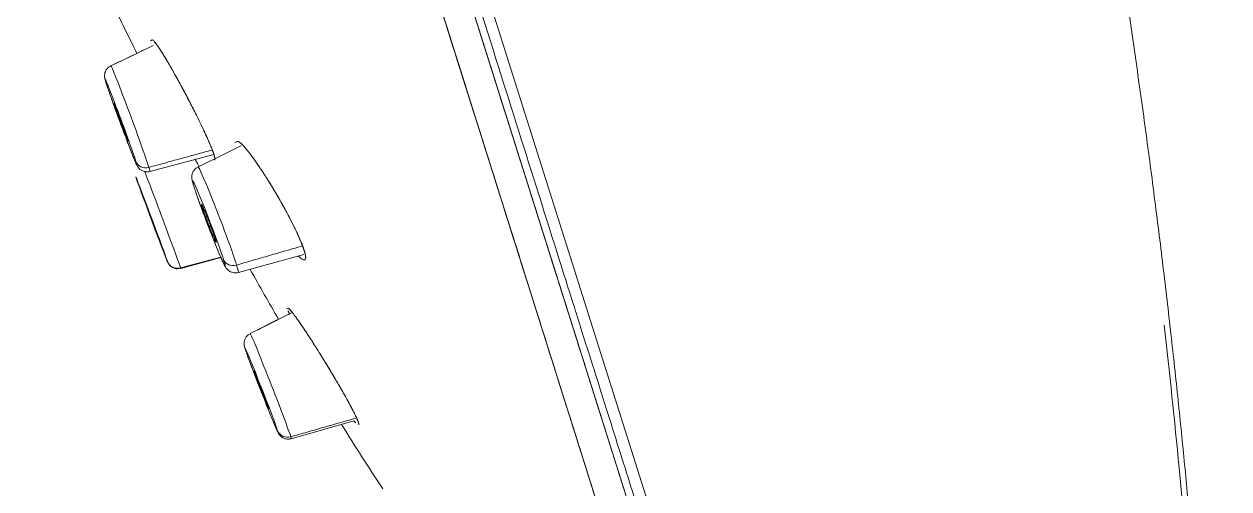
# Model space of a CAD drawing. Extents: x 6453 to 7582, y 0 to 827.
# Drawn here: x 7176.35 to 7208.94, y 447.96 to 460.53 of the extents above; entities that cross this region are included whole.
import ezdxf

# ---------------------------------------------------------------- set-up
doc = ezdxf.new("R2010")
doc.units = 0
doc.header["$LTSCALE"] = 30
doc.header["$MEASUREMENT"] = 0
doc.linetypes.add('HIDDEN2', pattern=[4.7625, 3.175, -1.5875])
doc.layers.add('1', color=7, linetype='CONTINUOUS')
doc.layers.add('2', color=1, linetype='HIDDEN2')

msp = doc.modelspace()

# ---------------------------------------------------------------- linework, layer by layer
at = {"layer": '1', "color": 7, "linetype": 'Continuous', "lineweight": 18}
for p, q in [((7160.429, 549.909), (7193.848, 443.918)), ((7176.416, 496.519), (7194.332, 439.699)), ((7193.849, 443.917), (7177.345, 496.259)), ((7176.576, 496.013), (7194.332, 439.699)), ((7179.816, 460.104), (7179.771, 460.083)), ((7179.421, 459.749), (7178.702, 459.405)), ((7178.701, 459.405), (7178.701, 459.403)), ((7182.111, 457.358), (7182.042, 457.324)), ((7179.758, 456.544), (7181.484, 457.006)), ((7181.058, 456.665), (7181.057, 456.665)), ((7180.591, 453.922), (7181.679, 454.218)), ((7182.15, 453.815), (7183.918, 454.303)), ((7183.488, 452.844), (7183.449, 452.825)), ((7183.253, 452.557), (7182.468, 452.159)), ((7182.469, 452.158), (7182.468, 452.159)), ((7183.58, 449.316), (7185.276, 449.797))]:
    msp.add_line(p, q, dxfattribs=at)
for centre, major_axis, ratio, start_param, end_param in [((7178.975, 457.88), (0.425, -1.15), 0.020028, 0.51499, 3.533807), ((7178.975, 457.88), (0.425, -1.15), 0.020028, 3.533807, 3.656582), ((7178.975, 457.88), (0.425, -1.15), 0.020028, 3.656582, 6.6754), ((7178.975, 457.88), (0.425, -1.15), 0.020028, 0.392214, 0.51499), ((7179.802, 455.256), (0.429, -1.149), 0.006831, 3.272315, 3.39509), ((7179.802, 455.256), (0.429, -1.149), 0.006831, 3.39509, 5.493499), ((7179.802, 455.256), (0.429, -1.149), 0.006831, 0.253498, 2.742183), ((7181.351, 455.143), (-0.439, 1.146), 0.034878, 0.522543, 0.649184), ((7181.351, 455.143), (-0.439, 1.146), 0.034878, 0.649184, 3.664136), ((7179.802, 455.256), (0.192, -0.515), 0.006831, 0.130722, 3.272315), ((7179.802, 455.256), (-0.192, 0.515), 0.006831, 0.130722, 3.272315), ((7181.351, 455.143), (0.439, -1.146), 0.034878, 0.649184, 1.59211), ((7181.351, 455.143), (0.439, -1.146), 0.034878, 0.522543, 0.649184), ((7179.802, 455.256), (0.429, -1.149), 0.006831, 5.93033, 6.413908), ((7179.802, 455.256), (0.429, -1.149), 0.006831, 0.130722, 0.253498), ((7182.771, 450.639), (-0.447, 1.143), 0.018054, 0.26119, 0.387831), ((7182.771, 450.639), (-0.447, 1.143), 0.018054, 0.387831, 3.402783), ((7182.771, 450.639), (0.447, -1.143), 0.018054, 0.387831, 2.715421), ((7182.771, 450.639), (0.447, -1.143), 0.018054, 0.26119, 0.387831)]:
    msp.add_ellipse(centre, major_axis=major_axis, ratio=ratio, start_param=start_param, end_param=end_param, dxfattribs=at)
at = {"layer": '1', "color": 7, "linetype": 'Continuous', "lineweight": 13}
for centre, major_axis, ratio, start_param, end_param in [((7179.23, 457.974), (0.528, -1.431), 0.020028, 0.392214, 3.147884), ((7179.657, 456.924), (-0.286, -0.09), 0.92388, 0.05236, 1.530973), ((7180.057, 455.351), (0.533, -1.429), 0.006831, 0.130722, 2.564328), ((7179.23, 457.974), (-0.528, 1.431), 0.020028, 3.139718, 3.533807), ((7181.604, 455.24), (-0.546, 1.425), 0.034878, 3.664136, 6.286981), ((7179.802, 455.256), (0.429, -1.149), 0.006831, 2.742182, 3.272315), ((7181.351, 455.143), (0.439, -1.146), 0.034878, 1.59211, 3.664136), ((7180.509, 454.222), (-0.286, -0.09), 0.991445, 0.05236, 1.530973), ((7180.057, 455.351), (-0.533, 1.429), 0.006831, 3.140932, 3.272315), ((7182.032, 454.265), (0.286, 0.09), 0.866025, 3.211406, 4.685552), ((7181.604, 455.24), (-0.546, 1.425), 0.034878, 3.138156, 3.664136), ((7183.024, 450.737), (-0.556, 1.421), 0.018054, 3.402783, 6.239343), ((7182.771, 450.639), (0.447, -1.143), 0.018054, 2.715421, 3.402783), ((7183.488, 449.645), (0.286, 0.09), 0.965926, 3.211406, 4.685552), ((7183.024, 450.737), (-0.556, 1.421), 0.018054, 3.139817, 3.402783)]:
    msp.add_ellipse(centre, major_axis=major_axis, ratio=ratio, start_param=start_param, end_param=end_param, dxfattribs=at)
at = {"layer": '1', "color": 7, "linetype": 'Continuous', "lineweight": 18}
for points, degree, knots in [([(7159.375, 553.255), (7159.375, 553.254), (7159.438, 553.053), (7159.506, 552.837), (7159.647, 552.39), (7159.792, 551.93), (7160.013, 551.23), (7160.239, 550.512), (7160.543, 549.547), (7160.854, 548.563), (7161.243, 547.33), (7161.638, 546.077), (7162.11, 544.58), (7162.587, 543.066), (7163.138, 541.318), (7163.693, 539.558), (7164.317, 537.578), (7164.942, 535.596), (7165.63, 533.414), (7166.316, 531.24), (7167.057, 528.89), (7167.791, 526.56), (7168.573, 524.081), (7169.344, 521.635), (7170.154, 519.068), (7170.948, 516.548), (7171.772, 513.934), (7172.578, 511.38), (7173.404, 508.759), (7174.208, 506.21), (7175.025, 503.619), (7175.816, 501.107), (7176.614, 498.578), (7177.402, 496.078), (7178.19, 493.579), (7179.007, 490.987), (7179.817, 488.418), (7180.652, 485.772), (7181.471, 483.175), (7182.311, 480.51), (7183.127, 477.921), (7183.961, 475.277), (7184.762, 472.737), (7185.575, 470.156), (7186.347, 467.709), (7187.127, 465.235), (7187.856, 462.924), (7188.589, 460.598), (7189.262, 458.462), (7189.936, 456.325), (7190.543, 454.4), (7191.147, 452.484), (7191.679, 450.799), (7192.205, 449.131), (7192.653, 447.707), (7193.096, 446.305), (7193.459, 445.154), (7193.666, 444.497), (7193.846, 443.926)], 2, [0, 0, 0, 0.033713, 0.033713, 0.068746, 0.068746, 0.10378, 0.10378, 0.138813, 0.138813, 0.173846, 0.173846, 0.208879, 0.208879, 0.243913, 0.243913, 0.278946, 0.278946, 0.313979, 0.313979, 0.349012, 0.349012, 0.384046, 0.384046, 0.419079, 0.419079, 0.454112, 0.454112, 0.489145, 0.489145, 0.524179, 0.524179, 0.559212, 0.559212, 0.594245, 0.594245, 0.629278, 0.629278, 0.664312, 0.664312, 0.699345, 0.699345, 0.734378, 0.734378, 0.769411, 0.769411, 0.804444, 0.804444, 0.839478, 0.839478, 0.874511, 0.874511, 0.909544, 0.909544, 0.944577, 0.944577, 0.979611, 0.979611, 1, 1, 1]), ([(7177.345, 496.259), (7178.126, 493.783), (7178.903, 491.319), (7179.704, 488.777), (7180.496, 486.267), (7181.309, 483.688), (7182.104, 481.165), (7182.919, 478.582), (7183.707, 476.081), (7184.511, 473.532), (7185.281, 471.091), (7186.061, 468.615), (7186.799, 466.274), (7187.545, 463.911), (7188.239, 461.709), (7188.936, 459.496), (7190.215, 455.442), (7190.789, 453.62), (7191.361, 451.808), (7191.862, 450.216), (7192.359, 448.641), (7192.783, 447.298), (7193.2, 445.975), (7193.542, 444.89), (7193.702, 444.381), (7193.846, 443.927)], 2, [0, 0, 0, 0.080141, 0.080141, 0.160282, 0.160282, 0.240423, 0.240423, 0.320564, 0.320564, 0.400705, 0.400705, 0.480846, 0.480846, 0.560987, 0.560987, 0.641128, 0.721269, 0.721269, 0.80141, 0.80141, 0.881552, 0.881552, 0.961693, 0.961693, 1, 1, 1]), ([(7178.456, 461.683), (7178.556, 461.474), (7178.87, 460.826), (7179.187, 460.179), (7179.405, 459.741)], 3, [0, 0, 0, 0, 0.321527, 1, 1, 1, 1]), ([(7178.456, 461.683), (7178.556, 461.474), (7178.87, 460.826), (7179.187, 460.179), (7179.405, 459.741)], 3, [0, 0, 0, 0, 0.321527, 1, 1, 1, 1]), ([(7179.816, 460.104), (7179.816, 460.104), (7179.82, 460.106), (7179.83, 460.105), (7179.853, 460.087), (7179.884, 460.053), (7179.923, 460.004), (7179.968, 459.941), (7180.02, 459.864), (7180.079, 459.773), (7180.143, 459.67), (7180.212, 459.555), (7180.285, 459.43), (7180.363, 459.295), (7180.444, 459.151), (7180.528, 458.999), (7180.614, 458.841), (7180.701, 458.679), (7180.787, 458.516), (7180.872, 458.352), (7180.954, 458.19), (7181.033, 458.032), (7181.108, 457.879), (7181.178, 457.733), (7181.243, 457.595), (7181.302, 457.467), (7181.345, 457.368), (7181.377, 457.294), (7181.398, 457.243), (7181.419, 457.194), (7181.434, 457.155), (7181.445, 457.126), (7181.453, 457.106), (7181.46, 457.085), (7181.467, 457.066), (7181.474, 457.048), (7181.48, 457.03), (7181.486, 457.013), (7181.489, 457.003), (7181.491, 456.997)], 3, [0, 0, 0, 0, 0.000035, 0.035239, 0.070461, 0.105921, 0.141664, 0.177379, 0.212851, 0.24843, 0.284468, 0.320135, 0.355932, 0.391959, 0.428113, 0.464645, 0.501489, 0.538355, 0.575184, 0.611753, 0.648406, 0.684529, 0.72073, 0.756456, 0.792103, 0.827301, 0.862523, 0.879868, 0.897178, 0.914488, 0.931834, 0.940378, 0.948907, 0.957424, 0.965936, 0.974445, 0.982956, 0.991473, 1, 1, 1, 1]), ([(7181.491, 456.997), (7181.49, 457), (7181.488, 457.005), (7181.486, 457.013), (7181.483, 457.021), (7181.48, 457.03), (7181.477, 457.039), (7181.474, 457.047), (7181.471, 457.057), (7181.467, 457.066), (7181.464, 457.075), (7181.46, 457.085), (7181.457, 457.095), (7181.453, 457.105), (7181.449, 457.116), (7181.445, 457.126), (7181.441, 457.137), (7181.432, 457.159), (7181.419, 457.193), (7181.398, 457.243), (7181.377, 457.294), (7181.346, 457.366), (7181.303, 457.463), (7181.245, 457.589), (7181.18, 457.729), (7181.112, 457.871), (7181.041, 458.015), (7180.965, 458.167), (7180.88, 458.336), (7180.798, 458.493), (7180.728, 458.628), (7180.67, 458.737), (7180.62, 458.83), (7180.573, 458.916), (7180.525, 459.004), (7180.481, 459.084), (7180.447, 459.145), (7180.426, 459.182), (7180.401, 459.227), (7180.354, 459.311), (7180.282, 459.436), (7180.206, 459.564), (7180.136, 459.681), (7180.074, 459.781), (7180.014, 459.873), (7179.964, 459.947), (7179.921, 460.007), (7179.883, 460.054), (7179.853, 460.087), (7179.83, 460.104), (7179.82, 460.106), (7179.816, 460.104), (7179.816, 460.104)], 3, [0, 0, 0, 0, 0.004206, 0.008418, 0.012637, 0.016862, 0.021095, 0.025334, 0.02958, 0.033832, 0.038092, 0.042358, 0.046631, 0.05091, 0.055197, 0.05949, 0.06379, 0.068096, 0.085444, 0.102786, 0.120123, 0.137454, 0.17116, 0.205985, 0.242308, 0.279223, 0.31049, 0.344841, 0.384331, 0.42474, 0.45043, 0.474996, 0.498443, 0.514642, 0.534807, 0.560289, 0.571832, 0.579648, 0.587793, 0.605111, 0.644005, 0.687989, 0.71545, 0.754243, 0.792358, 0.826413, 0.858222, 0.894738, 0.930839, 0.965564, 0.999358, 1, 1, 1, 1]), ([(7181.491, 456.997), (7181.49, 457), (7181.488, 457.005), (7181.486, 457.013), (7181.483, 457.021), (7181.48, 457.03), (7181.477, 457.039), (7181.474, 457.047), (7181.471, 457.057), (7181.467, 457.066), (7181.464, 457.075), (7181.46, 457.085), (7181.457, 457.095), (7181.453, 457.105), (7181.449, 457.116), (7181.445, 457.126), (7181.441, 457.137), (7181.432, 457.159), (7181.419, 457.193), (7181.398, 457.243), (7181.377, 457.294), (7181.346, 457.366), (7181.303, 457.463), (7181.245, 457.589), (7181.18, 457.729), (7181.112, 457.871), (7181.041, 458.015), (7180.965, 458.167), (7180.88, 458.336), (7180.798, 458.493), (7180.728, 458.628), (7180.67, 458.737), (7180.62, 458.83), (7180.573, 458.916), (7180.525, 459.004), (7180.481, 459.084), (7180.447, 459.145), (7180.426, 459.182), (7180.401, 459.227), (7180.354, 459.311), (7180.282, 459.436), (7180.206, 459.564), (7180.136, 459.681), (7180.074, 459.781), (7180.014, 459.873), (7179.964, 459.947), (7179.921, 460.007), (7179.883, 460.054), (7179.853, 460.087), (7179.83, 460.104), (7179.82, 460.106), (7179.816, 460.104), (7179.816, 460.104)], 3, [0, 0, 0, 0, 0.004206, 0.008418, 0.012637, 0.016862, 0.021095, 0.025334, 0.02958, 0.033832, 0.038092, 0.042358, 0.046631, 0.05091, 0.055197, 0.05949, 0.06379, 0.068096, 0.085444, 0.102786, 0.120123, 0.137454, 0.17116, 0.205985, 0.242308, 0.279223, 0.31049, 0.344841, 0.384331, 0.42474, 0.45043, 0.474996, 0.498443, 0.514642, 0.534807, 0.560289, 0.571832, 0.579648, 0.587793, 0.605111, 0.644005, 0.687989, 0.71545, 0.754243, 0.792358, 0.826413, 0.858222, 0.894738, 0.930839, 0.965564, 0.999358, 1, 1, 1, 1]), ([(7179.816, 460.104), (7179.816, 460.104), (7179.82, 460.106), (7179.83, 460.105), (7179.853, 460.087), (7179.884, 460.053), (7179.923, 460.004), (7179.968, 459.941), (7180.02, 459.864), (7180.079, 459.773), (7180.143, 459.67), (7180.212, 459.555), (7180.285, 459.43), (7180.363, 459.295), (7180.444, 459.151), (7180.528, 458.999), (7180.614, 458.841), (7180.701, 458.679), (7180.787, 458.516), (7180.872, 458.352), (7180.954, 458.19), (7181.033, 458.032), (7181.108, 457.879), (7181.178, 457.733), (7181.243, 457.595), (7181.302, 457.467), (7181.345, 457.368), (7181.377, 457.294), (7181.398, 457.243), (7181.419, 457.194), (7181.434, 457.155), (7181.445, 457.126), (7181.453, 457.106), (7181.46, 457.085), (7181.467, 457.066), (7181.474, 457.048), (7181.48, 457.03), (7181.486, 457.013), (7181.489, 457.003), (7181.491, 456.997)], 3, [0, 0, 0, 0, 0.00034, 0.035533, 0.070744, 0.106193, 0.141926, 0.177629, 0.213091, 0.248659, 0.284686, 0.320343, 0.356129, 0.392144, 0.428287, 0.464808, 0.501641, 0.538496, 0.575313, 0.611871, 0.648513, 0.684625, 0.720815, 0.75653, 0.792166, 0.827354, 0.862564, 0.879905, 0.897209, 0.914514, 0.931855, 0.940396, 0.948922, 0.957437, 0.965946, 0.974452, 0.982961, 0.991475, 1, 1, 1, 1]), ([(7178.702, 459.4), (7178.686, 459.394), (7178.641, 459.374), (7178.589, 459.317), (7178.55, 459.247), (7178.533, 459.184), (7178.53, 459.132), (7178.532, 459.097), (7178.536, 459.07), (7178.544, 459.036), (7178.553, 459.004), (7178.564, 458.968), (7178.568, 458.954)], 3, [0, 0, 0, 0, 0.065866, 0.185631, 0.284375, 0.368615, 0.438491, 0.493371, 0.548205, 0.633757, 0.856925, 1, 1, 1, 1]), ([(7178.568, 458.954), (7178.579, 458.921), (7178.604, 458.844), (7178.64, 458.74), (7178.66, 458.681)], 3, [0, 0, 0, 0, 0.488237, 1, 1, 1, 1]), ([(7178.614, 458.817), (7178.643, 458.729), (7178.715, 458.523), (7178.843, 458.168), (7178.923, 457.948), (7178.951, 457.873)], 3, [0, 0, 0, 0, 0.38886, 0.795728, 1, 1, 1, 1]), ([(7179.142, 457.361), (7179.158, 457.321), (7179.179, 457.266), (7179.198, 457.218), (7179.203, 457.203)], 3, [0, 0, 0, 0, 0.681983, 1, 1, 1, 1]), ([(7179.155, 457.328), (7179.165, 457.301), (7179.224, 457.148), (7179.319, 456.905), (7179.378, 456.764), (7179.406, 456.707), (7179.423, 456.676), (7179.447, 456.642), (7179.491, 456.597), (7179.56, 456.554), (7179.655, 456.529), (7179.722, 456.534), (7179.758, 456.544)], 3, [0, 0, 0, 0, 0.059478, 0.345219, 0.637095, 0.716112, 0.753571, 0.784897, 0.823764, 0.875352, 0.93455, 1, 1, 1, 1]), ([(7183.929, 454.409), (7183.928, 454.412), (7183.926, 454.419), (7183.922, 454.43), (7183.919, 454.44), (7183.915, 454.451), (7183.912, 454.462), (7183.908, 454.474), (7183.904, 454.485), (7183.899, 454.497), (7183.895, 454.509), (7183.891, 454.521), (7183.886, 454.533), (7183.881, 454.545), (7183.876, 454.558), (7183.871, 454.571), (7183.866, 454.584), (7183.856, 454.61), (7183.839, 454.651), (7183.815, 454.709), (7183.789, 454.769), (7183.752, 454.85), (7183.702, 454.957), (7183.635, 455.095), (7183.56, 455.243), (7183.479, 455.398), (7183.392, 455.558), (7183.304, 455.715), (7183.227, 455.85), (7183.163, 455.959), (7183.106, 456.055), (7183.044, 456.158), (7182.98, 456.263), (7182.923, 456.353), (7182.872, 456.434), (7182.81, 456.53), (7182.751, 456.619), (7182.696, 456.7), (7182.639, 456.784), (7182.562, 456.894), (7182.48, 457.004), (7182.407, 457.098), (7182.342, 457.177), (7182.282, 457.245), (7182.231, 457.295), (7182.184, 457.335), (7182.141, 457.361), (7182.118, 457.362), (7182.11, 457.358), (7182.109, 457.357)], 3, [0, 0, 0, 0, 0.004401, 0.00881, 0.013228, 0.017653, 0.022085, 0.026526, 0.030975, 0.035432, 0.039896, 0.044369, 0.04885, 0.053338, 0.057835, 0.06234, 0.066852, 0.071373, 0.089592, 0.107822, 0.126065, 0.14432, 0.179402, 0.215755, 0.253767, 0.292499, 0.329938, 0.369151, 0.404839, 0.42592, 0.447455, 0.474798, 0.50087, 0.525677, 0.543493, 0.564156, 0.602746, 0.617499, 0.634927, 0.678212, 0.722559, 0.752932, 0.792734, 0.831852, 0.867064, 0.900142, 0.949637, 0.998328, 1, 1, 1, 1]), ([(7183.929, 454.409), (7183.928, 454.412), (7183.926, 454.419), (7183.922, 454.43), (7183.919, 454.44), (7183.915, 454.451), (7183.912, 454.462), (7183.908, 454.474), (7183.904, 454.485), (7183.899, 454.497), (7183.895, 454.509), (7183.891, 454.521), (7183.886, 454.533), (7183.881, 454.545), (7183.876, 454.558), (7183.871, 454.571), (7183.866, 454.584), (7183.856, 454.61), (7183.839, 454.651), (7183.815, 454.709), (7183.789, 454.769), (7183.752, 454.85), (7183.702, 454.957), (7183.635, 455.095), (7183.56, 455.243), (7183.479, 455.398), (7183.392, 455.558), (7183.304, 455.715), (7183.227, 455.85), (7183.163, 455.959), (7183.106, 456.055), (7183.044, 456.158), (7182.98, 456.263), (7182.923, 456.353), (7182.872, 456.434), (7182.81, 456.53), (7182.751, 456.619), (7182.696, 456.7), (7182.639, 456.784), (7182.562, 456.894), (7182.48, 457.004), (7182.407, 457.098), (7182.342, 457.177), (7182.282, 457.245), (7182.231, 457.295), (7182.184, 457.335), (7182.141, 457.361), (7182.118, 457.362), (7182.11, 457.358), (7182.109, 457.357)], 3, [0, 0, 0, 0, 0.004401, 0.00881, 0.013228, 0.017653, 0.022085, 0.026526, 0.030975, 0.035432, 0.039896, 0.044369, 0.04885, 0.053338, 0.057835, 0.06234, 0.066852, 0.071373, 0.089592, 0.107822, 0.126065, 0.14432, 0.179402, 0.215755, 0.253767, 0.292499, 0.329938, 0.369151, 0.404839, 0.42592, 0.447455, 0.474798, 0.50087, 0.525677, 0.543493, 0.564156, 0.602746, 0.617499, 0.634927, 0.678212, 0.722559, 0.752932, 0.792734, 0.831852, 0.867064, 0.900142, 0.949637, 0.998328, 1, 1, 1, 1]), ([(7182.137, 457.358), (7182.142, 457.357), (7182.158, 457.351), (7182.19, 457.33), (7182.235, 457.292), (7182.287, 457.239), (7182.346, 457.172), (7182.413, 457.091), (7182.485, 456.998), (7182.563, 456.892), (7182.645, 456.775), (7182.733, 456.647), (7182.824, 456.509), (7182.918, 456.362), (7183.014, 456.208), (7183.111, 456.048), (7183.207, 455.885), (7183.301, 455.721), (7183.391, 455.559), (7183.477, 455.401), (7183.558, 455.247), (7183.632, 455.101), (7183.7, 454.961), (7183.751, 454.852), (7183.788, 454.769), (7183.814, 454.71), (7183.839, 454.653), (7183.857, 454.608), (7183.87, 454.575), (7183.879, 454.552), (7183.887, 454.53), (7183.895, 454.508), (7183.903, 454.487), (7183.91, 454.467), (7183.917, 454.447), (7183.923, 454.428), (7183.927, 454.415), (7183.929, 454.409)], 3, [0, 0, 0, 0, 0.022217, 0.060099, 0.098047, 0.1363, 0.174964, 0.213816, 0.252828, 0.291846, 0.331106, 0.370653, 0.410809, 0.451116, 0.491903, 0.532775, 0.573651, 0.614517, 0.654518, 0.694562, 0.733639, 0.772692, 0.811032, 0.849298, 0.868227, 0.887127, 0.906041, 0.925008, 0.933382, 0.941738, 0.950078, 0.958407, 0.966728, 0.975044, 0.983359, 0.991677, 1, 1, 1, 1]), ([(7182.137, 457.358), (7182.142, 457.357), (7182.158, 457.351), (7182.19, 457.33), (7182.235, 457.292), (7182.287, 457.239), (7182.346, 457.172), (7182.413, 457.091), (7182.485, 456.998), (7182.563, 456.892), (7182.645, 456.775), (7182.733, 456.647), (7182.824, 456.509), (7182.918, 456.362), (7183.014, 456.208), (7183.111, 456.048), (7183.207, 455.885), (7183.301, 455.721), (7183.391, 455.559), (7183.477, 455.401), (7183.558, 455.247), (7183.632, 455.101), (7183.7, 454.961), (7183.751, 454.852), (7183.788, 454.769), (7183.814, 454.71), (7183.839, 454.653), (7183.857, 454.608), (7183.87, 454.575), (7183.879, 454.552), (7183.887, 454.53), (7183.895, 454.508), (7183.903, 454.487), (7183.91, 454.467), (7183.917, 454.447), (7183.923, 454.428), (7183.927, 454.415), (7183.929, 454.409)], 3, [0, 0, 0, 0, 0.022198, 0.060081, 0.098029, 0.136283, 0.174948, 0.213801, 0.252813, 0.291833, 0.331093, 0.370641, 0.410797, 0.451105, 0.491893, 0.532766, 0.573643, 0.614509, 0.654511, 0.694556, 0.733633, 0.772687, 0.811029, 0.849295, 0.868224, 0.887125, 0.906039, 0.925007, 0.933381, 0.941737, 0.950077, 0.958407, 0.966728, 0.975044, 0.983359, 0.991677, 1, 1, 1, 1]), ([(7180.972, 456.89), (7180.984, 456.868), (7181.02, 456.804), (7181.059, 456.734), (7181.086, 456.685), (7181.087, 456.682)], 3, [0, 0, 0, 0, 0.326063, 0.956057, 1, 1, 1, 1]), ([(7180.972, 456.89), (7180.984, 456.868), (7181.02, 456.804), (7181.059, 456.734), (7181.086, 456.685), (7181.087, 456.682)], 3, [0, 0, 0, 0, 0.326063, 0.956057, 1, 1, 1, 1]), ([(7181.088, 456.681), (7181.086, 456.684), (7181.057, 456.737), (7181.02, 456.803), (7180.987, 456.862), (7180.98, 456.876)], 3, [0, 0, 0, 0, 0.049839, 0.775271, 1, 1, 1, 1]), ([(7181.088, 456.681), (7181.086, 456.684), (7181.057, 456.737), (7181.02, 456.803), (7180.987, 456.862), (7180.98, 456.876)], 3, [0, 0, 0, 0, 0.049839, 0.775271, 1, 1, 1, 1]), ([(7181.506, 456.856), (7181.506, 456.856), (7181.509, 456.857), (7181.512, 456.86), (7181.516, 456.868), (7181.517, 456.881), (7181.516, 456.894), (7181.514, 456.906), (7181.512, 456.915), (7181.51, 456.924), (7181.508, 456.935), (7181.505, 456.946), (7181.502, 456.958), (7181.499, 456.97), (7181.495, 456.983), (7181.492, 456.993), (7181.491, 456.997)], 3, [0, 0, 0, 0, 0.016696, 0.141235, 0.26568, 0.390032, 0.514294, 0.569003, 0.623527, 0.677865, 0.732017, 0.785984, 0.839765, 0.893362, 0.946773, 1, 1, 1, 1]), ([(7181.491, 456.997), (7181.491, 456.995), (7181.493, 456.989), (7181.495, 456.982), (7181.498, 456.974), (7181.5, 456.967), (7181.502, 456.96), (7181.504, 456.953), (7181.505, 456.947), (7181.507, 456.94), (7181.508, 456.934), (7181.51, 456.928), (7181.511, 456.922), (7181.512, 456.917), (7181.513, 456.912), (7181.514, 456.907), (7181.515, 456.902), (7181.516, 456.893), (7181.516, 456.882), (7181.516, 456.874), (7181.516, 456.871)], 3, [0, 0, 0, 0, 0.042734, 0.085455, 0.128167, 0.170877, 0.213591, 0.256314, 0.299051, 0.341809, 0.384594, 0.42741, 0.470264, 0.513162, 0.556108, 0.599109, 0.64217, 0.685297, 0.860204, 1, 1, 1, 1]), ([(7181.506, 456.856), (7181.506, 456.856), (7181.509, 456.857), (7181.512, 456.86), (7181.516, 456.868), (7181.517, 456.881), (7181.516, 456.894), (7181.514, 456.906), (7181.512, 456.915), (7181.51, 456.924), (7181.508, 456.935), (7181.505, 456.946), (7181.502, 456.958), (7181.499, 456.97), (7181.495, 456.983), (7181.492, 456.993), (7181.491, 456.997)], 3, [0, 0, 0, 0, 0.016696, 0.141235, 0.26568, 0.390032, 0.514294, 0.569003, 0.623527, 0.677865, 0.732017, 0.785984, 0.839765, 0.893362, 0.946773, 1, 1, 1, 1]), ([(7181.491, 456.997), (7181.491, 456.995), (7181.493, 456.989), (7181.495, 456.982), (7181.498, 456.974), (7181.5, 456.967), (7181.502, 456.96), (7181.504, 456.953), (7181.505, 456.947), (7181.507, 456.94), (7181.508, 456.934), (7181.51, 456.928), (7181.511, 456.922), (7181.512, 456.917), (7181.513, 456.912), (7181.514, 456.907), (7181.515, 456.902), (7181.516, 456.893), (7181.516, 456.882), (7181.516, 456.874), (7181.516, 456.871)], 3, [0, 0, 0, 0, 0.042734, 0.085455, 0.128167, 0.170877, 0.213591, 0.256314, 0.299051, 0.341809, 0.384594, 0.42741, 0.470264, 0.513162, 0.556108, 0.599109, 0.64217, 0.685297, 0.860204, 1, 1, 1, 1]), ([(7181.058, 456.66), (7181.046, 456.656), (7181.004, 456.639), (7180.952, 456.584), (7180.911, 456.513), (7180.893, 456.447), (7180.889, 456.394), (7180.891, 456.353), (7180.898, 456.31), (7180.912, 456.254), (7180.93, 456.189), (7180.944, 456.146)], 3, [0, 0, 0, 0, 0.041811, 0.1499, 0.239043, 0.3163, 0.382917, 0.444801, 0.526432, 0.702443, 1, 1, 1, 1]), ([(7181.001, 455.977), (7181.035, 455.875), (7181.117, 455.644), (7181.279, 455.21), (7181.419, 454.847), (7181.488, 454.676), (7181.506, 454.633)], 3, [0, 0, 0, 0, 0.28689, 0.592587, 0.893744, 1, 1, 1, 1]), ([(7180.01, 454.679), (7180.028, 454.631), (7180.055, 454.56), (7180.077, 454.502), (7180.085, 454.482)], 3, [0, 0, 0, 0, 0.621155, 1, 1, 1, 1]), ([(7181.506, 454.633), (7181.542, 454.541), (7181.628, 454.33), (7181.725, 454.106), (7181.78, 453.998), (7181.817, 453.933), (7181.873, 453.873), (7181.94, 453.828), (7182.032, 453.802), (7182.109, 453.799), (7182.146, 453.815), (7182.151, 453.817)], 3, [0, 0, 0, 0, 0.183859, 0.471417, 0.679081, 0.774258, 0.815391, 0.866454, 0.925894, 0.991559, 1, 1, 1, 1]), ([(7180.085, 454.482), (7180.118, 454.393), (7180.185, 454.22), (7180.22, 454.129), (7180.236, 454.093), (7180.245, 454.075), (7180.256, 454.054), (7180.281, 454.018), (7180.332, 453.967), (7180.413, 453.923), (7180.506, 453.906), (7180.562, 453.918), (7180.586, 453.926)], 3, [0, 0, 0, 0, 0.261958, 0.606318, 0.670504, 0.696392, 0.717089, 0.746095, 0.799428, 0.873273, 0.947069, 1, 1, 1, 1]), ([(7183.778, 454.256), (7183.785, 454.25), (7183.81, 454.225), (7183.851, 454.189), (7183.894, 454.161), (7183.917, 454.153), (7183.926, 454.152)], 3, [0, 0, 0, 0, 0.106685, 0.40243, 0.711489, 1, 1, 1, 1]), ([(7183.778, 454.256), (7183.785, 454.25), (7183.81, 454.225), (7183.851, 454.189), (7183.894, 454.161), (7183.917, 454.153), (7183.926, 454.152)], 3, [0, 0, 0, 0, 0.106685, 0.40243, 0.711489, 1, 1, 1, 1]), ([(7183.853, 454.19), (7183.851, 454.191), (7183.835, 454.204), (7183.816, 454.22), (7183.798, 454.237)], 3, [0, 0, 0, 0, 0.071401, 1, 1, 1, 1]), ([(7183.853, 454.19), (7183.851, 454.191), (7183.835, 454.204), (7183.816, 454.22), (7183.798, 454.237)], 3, [0, 0, 0, 0, 0.071401, 1, 1, 1, 1]), ([(7183.941, 454.153), (7183.945, 454.154), (7183.955, 454.159), (7183.964, 454.173), (7183.969, 454.195), (7183.97, 454.215), (7183.968, 454.239), (7183.966, 454.262), (7183.962, 454.281), (7183.96, 454.294), (7183.957, 454.309), (7183.953, 454.324), (7183.949, 454.34), (7183.945, 454.356), (7183.94, 454.373), (7183.935, 454.391), (7183.931, 454.403), (7183.929, 454.409)], 3, [0, 0, 0, 0, 0.083981, 0.271246, 0.363667, 0.455973, 0.548165, 0.640248, 0.680786, 0.721183, 0.761437, 0.80155, 0.841521, 0.881352, 0.921041, 0.960591, 1, 1, 1, 1]), ([(7183.941, 454.153), (7183.945, 454.154), (7183.955, 454.159), (7183.964, 454.173), (7183.969, 454.195), (7183.97, 454.215), (7183.968, 454.239), (7183.966, 454.262), (7183.962, 454.281), (7183.96, 454.294), (7183.957, 454.309), (7183.953, 454.324), (7183.949, 454.34), (7183.945, 454.356), (7183.94, 454.373), (7183.935, 454.391), (7183.931, 454.403), (7183.929, 454.409)], 3, [0, 0, 0, 0, 0.083981, 0.271246, 0.363667, 0.455973, 0.548165, 0.640248, 0.680786, 0.721183, 0.761437, 0.80155, 0.841521, 0.881352, 0.921041, 0.960591, 1, 1, 1, 1]), ([(7183.929, 454.409), (7183.93, 454.406), (7183.932, 454.399), (7183.935, 454.389), (7183.938, 454.379), (7183.941, 454.369), (7183.944, 454.359), (7183.947, 454.35), (7183.949, 454.341), (7183.951, 454.332), (7183.953, 454.323), (7183.955, 454.314), (7183.957, 454.306), (7183.959, 454.298), (7183.961, 454.29), (7183.962, 454.282), (7183.963, 454.275), (7183.966, 454.26), (7183.969, 454.239), (7183.97, 454.215), (7183.969, 454.195), (7183.964, 454.173), (7183.956, 454.161), (7183.949, 454.157), (7183.949, 454.156)], 3, [0, 0, 0, 0, 0.023974, 0.047942, 0.071909, 0.095876, 0.119849, 0.143829, 0.16782, 0.191826, 0.215849, 0.239893, 0.263961, 0.288057, 0.312183, 0.336343, 0.360541, 0.384778, 0.483337, 0.581649, 0.679936, 0.778422, 0.981964, 1, 1, 1, 1]), ([(7183.929, 454.409), (7183.93, 454.406), (7183.932, 454.399), (7183.935, 454.389), (7183.938, 454.379), (7183.941, 454.369), (7183.944, 454.359), (7183.947, 454.35), (7183.949, 454.341), (7183.951, 454.332), (7183.953, 454.323), (7183.955, 454.314), (7183.957, 454.306), (7183.959, 454.298), (7183.961, 454.29), (7183.962, 454.282), (7183.963, 454.275), (7183.966, 454.26), (7183.969, 454.239), (7183.97, 454.215), (7183.969, 454.195), (7183.964, 454.173), (7183.956, 454.161), (7183.949, 454.157), (7183.949, 454.156)], 3, [0, 0, 0, 0, 0.023974, 0.047942, 0.071909, 0.095876, 0.119849, 0.143829, 0.16782, 0.191826, 0.215849, 0.239893, 0.263961, 0.288057, 0.312183, 0.336343, 0.360541, 0.384778, 0.483337, 0.581649, 0.679936, 0.778422, 0.981964, 1, 1, 1, 1]), ([(7185.401, 449.742), (7185.4, 449.744), (7185.399, 449.748), (7185.397, 449.753), (7185.395, 449.759), (7185.393, 449.765), (7185.391, 449.771), (7185.388, 449.778), (7185.386, 449.784), (7185.383, 449.791), (7185.38, 449.798), (7185.377, 449.806), (7185.374, 449.813), (7185.371, 449.821), (7185.367, 449.829), (7185.364, 449.837), (7185.36, 449.845), (7185.353, 449.863), (7185.34, 449.89), (7185.321, 449.93), (7185.3, 449.974), (7185.271, 450.034), (7185.228, 450.116), (7185.17, 450.227), (7185.102, 450.352), (7185.027, 450.486), (7184.946, 450.63), (7184.861, 450.776), (7184.786, 450.904), (7184.723, 451.011), (7184.666, 451.107), (7184.604, 451.21), (7184.538, 451.319), (7184.481, 451.413), (7184.427, 451.5), (7184.362, 451.604), (7184.301, 451.703), (7184.243, 451.796), (7184.181, 451.893), (7184.097, 452.024), (7184.006, 452.163), (7183.923, 452.289), (7183.848, 452.4), (7183.776, 452.505), (7183.714, 452.592), (7183.659, 452.667), (7183.61, 452.731), (7183.567, 452.782), (7183.534, 452.818), (7183.511, 452.838), (7183.497, 452.846), (7183.491, 452.846), (7183.489, 452.845), (7183.489, 452.845)], 3, [0, 0, 0, 0, 0.004019, 0.008046, 0.01208, 0.016121, 0.02017, 0.024225, 0.028288, 0.032358, 0.036436, 0.04052, 0.044613, 0.048712, 0.052819, 0.056933, 0.061054, 0.065183, 0.081822, 0.098473, 0.115134, 0.131807, 0.163827, 0.197001, 0.231684, 0.267019, 0.301184, 0.336993, 0.369581, 0.38885, 0.408532, 0.433496, 0.457301, 0.479949, 0.49622, 0.515057, 0.550244, 0.563651, 0.579525, 0.61905, 0.659548, 0.687261, 0.723617, 0.759349, 0.791518, 0.821737, 0.856084, 0.890105, 0.922904, 0.954916, 0.977323, 0.999798, 1, 1, 1, 1]), ([(7185.401, 449.742), (7185.4, 449.744), (7185.399, 449.748), (7185.397, 449.753), (7185.395, 449.759), (7185.393, 449.765), (7185.391, 449.771), (7185.388, 449.778), (7185.386, 449.784), (7185.383, 449.791), (7185.38, 449.798), (7185.377, 449.806), (7185.374, 449.813), (7185.371, 449.821), (7185.367, 449.829), (7185.364, 449.837), (7185.36, 449.845), (7185.353, 449.863), (7185.34, 449.89), (7185.321, 449.93), (7185.3, 449.974), (7185.271, 450.034), (7185.228, 450.116), (7185.17, 450.227), (7185.102, 450.352), (7185.027, 450.486), (7184.946, 450.63), (7184.861, 450.776), (7184.786, 450.904), (7184.723, 451.011), (7184.666, 451.107), (7184.604, 451.21), (7184.538, 451.319), (7184.481, 451.413), (7184.427, 451.5), (7184.362, 451.604), (7184.301, 451.703), (7184.243, 451.796), (7184.181, 451.893), (7184.097, 452.024), (7184.006, 452.163), (7183.923, 452.289), (7183.848, 452.4), (7183.776, 452.505), (7183.714, 452.592), (7183.659, 452.667), (7183.61, 452.731), (7183.567, 452.782), (7183.534, 452.818), (7183.511, 452.838), (7183.497, 452.846), (7183.491, 452.846), (7183.489, 452.845), (7183.489, 452.845)], 3, [0, 0, 0, 0, 0.004019, 0.008046, 0.01208, 0.016121, 0.02017, 0.024225, 0.028288, 0.032358, 0.036436, 0.04052, 0.044613, 0.048712, 0.052819, 0.056933, 0.061054, 0.065183, 0.081822, 0.098473, 0.115134, 0.131807, 0.163827, 0.197001, 0.231684, 0.267019, 0.301184, 0.336993, 0.369581, 0.38885, 0.408532, 0.433496, 0.457301, 0.479949, 0.49622, 0.515057, 0.550244, 0.563651, 0.579525, 0.61905, 0.659548, 0.687261, 0.723617, 0.759349, 0.791518, 0.821737, 0.856084, 0.890105, 0.922904, 0.954916, 0.977323, 0.999798, 1, 1, 1, 1]), ([(7183.492, 452.846), (7183.492, 452.846), (7183.495, 452.846), (7183.5, 452.844), (7183.513, 452.836), (7183.535, 452.817), (7183.569, 452.78), (7183.611, 452.729), (7183.661, 452.664), (7183.718, 452.586), (7183.782, 452.495), (7183.853, 452.393), (7183.93, 452.279), (7184.012, 452.155), (7184.098, 452.023), (7184.188, 451.882), (7184.281, 451.734), (7184.377, 451.581), (7184.475, 451.422), (7184.573, 451.261), (7184.671, 451.099), (7184.766, 450.938), (7184.848, 450.799), (7184.916, 450.681), (7184.972, 450.583), (7185.034, 450.474), (7185.1, 450.355), (7185.167, 450.232), (7185.227, 450.12), (7185.27, 450.035), (7185.3, 449.974), (7185.321, 449.931), (7185.34, 449.891), (7185.353, 449.861), (7185.363, 449.84), (7185.369, 449.825), (7185.375, 449.811), (7185.38, 449.798), (7185.385, 449.786), (7185.39, 449.774), (7185.394, 449.762), (7185.397, 449.752), (7185.4, 449.745), (7185.401, 449.742)], 3, [0, 0, 0, 0, 0.002109, 0.018945, 0.035853, 0.069577, 0.103385, 0.136901, 0.170321, 0.203807, 0.237589, 0.271755, 0.306097, 0.340634, 0.374986, 0.409483, 0.444456, 0.479881, 0.515419, 0.551425, 0.587509, 0.623623, 0.659719, 0.683284, 0.706806, 0.73039, 0.764859, 0.799317, 0.833154, 0.866916, 0.883628, 0.900314, 0.917012, 0.933757, 0.941154, 0.948535, 0.955903, 0.96326, 0.97061, 0.977956, 0.985301, 0.992648, 1, 1, 1, 1]), ([(7183.494, 452.781), (7183.495, 452.779), (7183.496, 452.776), (7183.498, 452.77), (7183.5, 452.764), (7183.502, 452.758), (7183.504, 452.752), (7183.507, 452.745), (7183.509, 452.739), (7183.512, 452.732), (7183.514, 452.725), (7183.517, 452.717), (7183.52, 452.71), (7183.524, 452.702), (7183.527, 452.694), (7183.53, 452.686), (7183.533, 452.679), (7183.535, 452.675), (7183.536, 452.673)], 3, [0, 0, 0, 0, 0.063783, 0.127666, 0.191651, 0.255737, 0.319925, 0.384216, 0.44861, 0.513107, 0.577708, 0.642413, 0.707223, 0.772138, 0.837158, 0.902284, 0.967516, 1, 1, 1, 1]), ([(7183.536, 452.673), (7183.534, 452.676), (7183.531, 452.685), (7183.526, 452.698), (7183.52, 452.711), (7183.514, 452.725), (7183.51, 452.737), (7183.505, 452.749), (7183.501, 452.761), (7183.497, 452.771), (7183.495, 452.778), (7183.494, 452.781)], 3, [0, 0, 0, 0, 0.073866, 0.189993, 0.305897, 0.421637, 0.537274, 0.652868, 0.76848, 0.884171, 1, 1, 1, 1]), ([(7183.494, 452.781), (7183.495, 452.779), (7183.496, 452.776), (7183.498, 452.77), (7183.5, 452.764), (7183.502, 452.758), (7183.504, 452.752), (7183.507, 452.745), (7183.509, 452.739), (7183.512, 452.732), (7183.514, 452.725), (7183.517, 452.717), (7183.52, 452.71), (7183.524, 452.702), (7183.527, 452.694), (7183.53, 452.686), (7183.533, 452.679), (7183.535, 452.675), (7183.536, 452.673)], 3, [0, 0, 0, 0, 0.063783, 0.127666, 0.191651, 0.255737, 0.319925, 0.384216, 0.44861, 0.513107, 0.577708, 0.642413, 0.707223, 0.772138, 0.837158, 0.902284, 0.967516, 1, 1, 1, 1]), ([(7183.536, 452.673), (7183.534, 452.676), (7183.531, 452.685), (7183.526, 452.698), (7183.52, 452.711), (7183.514, 452.725), (7183.51, 452.737), (7183.505, 452.749), (7183.501, 452.761), (7183.497, 452.771), (7183.495, 452.778), (7183.494, 452.781)], 3, [0, 0, 0, 0, 0.073866, 0.189993, 0.305897, 0.421637, 0.537274, 0.652868, 0.76848, 0.884171, 1, 1, 1, 1]), ([(7183.506, 452.841), (7183.507, 452.84), (7183.516, 452.834), (7183.535, 452.817), (7183.569, 452.78), (7183.611, 452.729), (7183.661, 452.664), (7183.718, 452.586), (7183.782, 452.495), (7183.853, 452.393), (7183.93, 452.279), (7184.012, 452.155), (7184.098, 452.023), (7184.188, 451.882), (7184.281, 451.734), (7184.377, 451.581), (7184.475, 451.422), (7184.573, 451.261), (7184.671, 451.099), (7184.766, 450.938), (7184.848, 450.799), (7184.916, 450.681), (7184.972, 450.583), (7185.034, 450.474), (7185.1, 450.355), (7185.167, 450.232), (7185.227, 450.12), (7185.27, 450.035), (7185.3, 449.974), (7185.321, 449.931), (7185.34, 449.891), (7185.353, 449.861), (7185.363, 449.84), (7185.369, 449.825), (7185.375, 449.811), (7185.38, 449.798), (7185.385, 449.786), (7185.39, 449.774), (7185.394, 449.762), (7185.397, 449.752), (7185.4, 449.745), (7185.401, 449.742)], 3, [0, 0, 0, 0, 0.007204, 0.04193, 0.076743, 0.111255, 0.145668, 0.180149, 0.214935, 0.250116, 0.285478, 0.321042, 0.356415, 0.391936, 0.427949, 0.464427, 0.501021, 0.538097, 0.575253, 0.612439, 0.649608, 0.673874, 0.698094, 0.722379, 0.757872, 0.793354, 0.828196, 0.862962, 0.88017, 0.897352, 0.914546, 0.931789, 0.939406, 0.947006, 0.954593, 0.962168, 0.969737, 0.977301, 0.984864, 0.992429, 1, 1, 1, 1]), ([(7182.468, 452.154), (7182.455, 452.149), (7182.413, 452.13), (7182.362, 452.075), (7182.322, 452.005), (7182.305, 451.94), (7182.302, 451.887), (7182.305, 451.85), (7182.31, 451.824), (7182.317, 451.794), (7182.323, 451.772), (7182.327, 451.76)], 3, [0, 0, 0, 0, 0.06631, 0.218446, 0.343191, 0.44941, 0.537786, 0.605933, 0.668325, 0.757316, 1, 1, 1, 1]), ([(7182.365, 451.648), (7182.388, 451.583), (7182.45, 451.415), (7182.593, 451.036), (7182.764, 450.596), (7182.905, 450.238), (7182.971, 450.076), (7182.988, 450.033)], 3, [0, 0, 0, 0, 0.207616, 0.445957, 0.679335, 0.911459, 1, 1, 1, 1]), ([(7182.988, 450.033), (7183.022, 449.95), (7183.101, 449.756), (7183.173, 449.584), (7183.214, 449.497), (7183.23, 449.462), (7183.266, 449.412), (7183.309, 449.368), (7183.376, 449.325), (7183.469, 449.3), (7183.536, 449.305), (7183.572, 449.314)], 3, [0, 0, 0, 0, 0.186455, 0.490476, 0.648476, 0.745369, 0.776561, 0.816516, 0.870014, 0.931598, 1, 1, 1, 1]), ([(7185.315, 449.748), (7185.315, 449.749), (7185.303, 449.763), (7185.289, 449.779), (7185.275, 449.796)], 3, [0, 0, 0, 0, 0.019469, 1, 1, 1, 1]), ([(7185.279, 449.791), (7185.292, 449.775), (7185.306, 449.759), (7185.319, 449.745), (7185.32, 449.743)], 3, [0, 0, 0, 0, 0.861714, 1, 1, 1, 1]), ([(7185.279, 449.791), (7185.292, 449.775), (7185.306, 449.759), (7185.319, 449.745), (7185.32, 449.743)], 3, [0, 0, 0, 0, 0.861714, 1, 1, 1, 1]), ([(7185.401, 449.742), (7185.401, 449.74), (7185.402, 449.737), (7185.404, 449.732), (7185.405, 449.727), (7185.406, 449.722), (7185.407, 449.718), (7185.408, 449.714), (7185.409, 449.71), (7185.41, 449.706), (7185.41, 449.702), (7185.411, 449.699), (7185.411, 449.696), (7185.411, 449.693), (7185.411, 449.691), (7185.411, 449.691)], 3, [0, 0, 0, 0, 0.076882, 0.153747, 0.230606, 0.307468, 0.384346, 0.461248, 0.538186, 0.61517, 0.692211, 0.769318, 0.846503, 0.923776, 1, 1, 1, 1])]:
    msp.add_open_spline(points, degree=degree, knots=knots, dxfattribs=at)
for points, weights in [([(7194.332, 439.699), (7193.621, 441.954), (7176.416, 496.519)], [0.983511683882, 0.715597051788, 1]), ([(7194.332, 439.699), (7193.627, 441.934), (7176.576, 496.013)], [0.983511683882, 0.717332143437, 0.996339416072])]:
    msp.add_rational_spline(points, weights, degree=2, dxfattribs=at)
for points, degree in [([(7179.847, 459.953), (7178.702, 459.405)], 1), ([(7182.212, 457.241), (7181.057, 456.665)], 1), ([(7179.397, 456.332), (7179.407, 456.304), (7179.419, 456.27), (7179.434, 456.23)], 3), ([(7182.47, 453.896), (7182.721, 453.444), (7182.976, 452.994), (7183.234, 452.546)], 3), ([(7182.47, 453.896), (7182.721, 453.444), (7182.976, 452.994), (7183.234, 452.546)], 3), ([(7183.601, 452.732), (7182.469, 452.158)], 1), ([(7184.942, 449.697), (7185.306, 449.114), (7185.676, 448.534), (7186.052, 447.958)], 3), ([(7184.942, 449.697), (7185.306, 449.114), (7185.676, 448.534), (7186.052, 447.958)], 3), ([(7185.315, 449.749), (7185.302, 449.763), (7185.289, 449.779), (7185.275, 449.796)], 3)]:
    msp.add_open_spline(points, degree=degree, dxfattribs=at)
for points, weights, knots in [([(7179.155, 457.405), (7179.091, 457.605), (7178.911, 458.081), (7178.791, 458.399), (7178.784, 458.396)], [1, 0.707106781188, 1, 0.782825276025, 0.88771236642], [0, 0, 0, 0.574224, 0.574224, 1, 1, 1]), ([(7179.155, 457.405), (7179.218, 457.204), (7179.038, 457.679), (7178.858, 458.155), (7178.795, 458.355)], [1, 0.707106781185, 1, 0.707106781185, 1], [0, 0, 0, 0.5, 0.5, 1, 1, 1]), ([(7181.172, 455.585), (7181.089, 455.847), (7181.268, 455.406), (7181.448, 454.964), (7181.531, 454.702)], [1, 0.707106781188, 1, 0.707106781188, 1], [0, 0, 0, 0.5, 0.5, 1, 1, 1]), ([(7181.531, 454.702), (7181.613, 454.439), (7181.434, 454.881), (7181.254, 455.323), (7181.172, 455.585)], [1, 0.707106781188, 1, 0.707106781188, 1], [0, 0, 0, 0.5, 0.5, 1, 1, 1]), ([(7182.575, 451.133), (7182.533, 451.268), (7182.729, 450.774), (7182.924, 450.281), (7182.967, 450.145)], [1, 0.707106781183, 1, 0.707106781183, 1], [0, 0, 0, 0.5, 0.5, 1, 1, 1]), ([(7182.967, 450.145), (7183.01, 450.009), (7182.814, 450.503), (7182.618, 450.997), (7182.575, 451.133)], [1, 0.70710678119, 1, 0.70710678119, 1], [0, 0, 0, 0.5, 0.5, 1, 1, 1])]:
    msp.add_rational_spline(points, weights, degree=2, knots=knots, dxfattribs=at)
at = {"layer": '1', "color": 7, "linetype": 'Continuous', "lineweight": 13}
for points in [[(7179.729, 456.656), (7181.44, 457.127)], [(7183.881, 454.53), (7182.102, 454.015)], [(7180.587, 453.935), (7181.673, 454.231)], [(7185.341, 449.876), (7183.567, 449.367)]]:
    msp.add_open_spline(points, degree=1, dxfattribs=at)
at = {"layer": '2', "color": 7, "linetype": 'Continuous', "lineweight": 13}
msp.add_line((7181.457, 484.903), (7194.121, 444.737), dxfattribs=at)
msp.add_line((7181.457, 484.903), (7194.121, 444.737), dxfattribs=at)
at = {"layer": '2', "color": 7, "linetype": 'Continuous', "lineweight": 18}
for points, knots in [([(7208.937, 431.637), (7208.914, 432.004), (7208.87, 432.723), (7208.803, 433.79), (7208.738, 434.84), (7208.673, 435.9), (7208.606, 436.995), (7208.536, 438.15), (7208.46, 439.389), (7208.375, 440.722), (7208.28, 442.147), (7208.172, 443.647), (7208.049, 445.212), (7207.909, 446.838), (7207.751, 448.521), (7207.576, 450.26), (7207.382, 452.049), (7207.169, 453.886), (7206.936, 455.767), (7206.683, 457.687), (7206.409, 459.644), (7206.119, 461.61), (7205.781, 463.773), (7205.358, 466.331), (7204.797, 469.506), (7204.07, 473.306), (7203.151, 477.727), (7202.274, 481.61), (7201.553, 484.615), (7201.222, 485.946), (7201.072, 486.543)], [0, 0, 0, 0, 0.01983, 0.03891, 0.057698, 0.076659, 0.096253, 0.116912, 0.139117, 0.163265, 0.189057, 0.216197, 0.24447, 0.273839, 0.304286, 0.335753, 0.368171, 0.401472, 0.435593, 0.47047, 0.506046, 0.542261, 0.577753, 0.624278, 0.682211, 0.751827, 0.833179, 0.925961, 0.966768, 1, 1, 1, 1]), ([(7208.876, 431.639), (7208.767, 433.205), (7208.517, 436.717), (7208.138, 442.353), (7207.685, 447.706), (7207.332, 451.105), (7207.19, 452.391)], [0, 0, 0, 0, 0.22729, 0.509006, 0.814148, 1, 1, 1, 1]), ([(7208.876, 431.639), (7208.767, 433.205), (7208.517, 436.717), (7208.138, 442.353), (7207.685, 447.706), (7207.332, 451.105), (7207.19, 452.391)], [0, 0, 0, 0, 0.22729, 0.509007, 0.814148, 1, 1, 1, 1])]:
    msp.add_open_spline(points, degree=3, knots=knots, dxfattribs=at)
msp.add_rational_spline([(7193.749, 444.898), (7190.024, 456.711), (7181.146, 484.871)], [1, 0.892321026498, 1], degree=2, dxfattribs=at)
msp.add_rational_spline([(7193.749, 444.898), (7190.024, 456.711), (7181.146, 484.871)], [1, 0.892321026498, 1], degree=2, dxfattribs=at)

doc.saveas('drawing.dxf')
